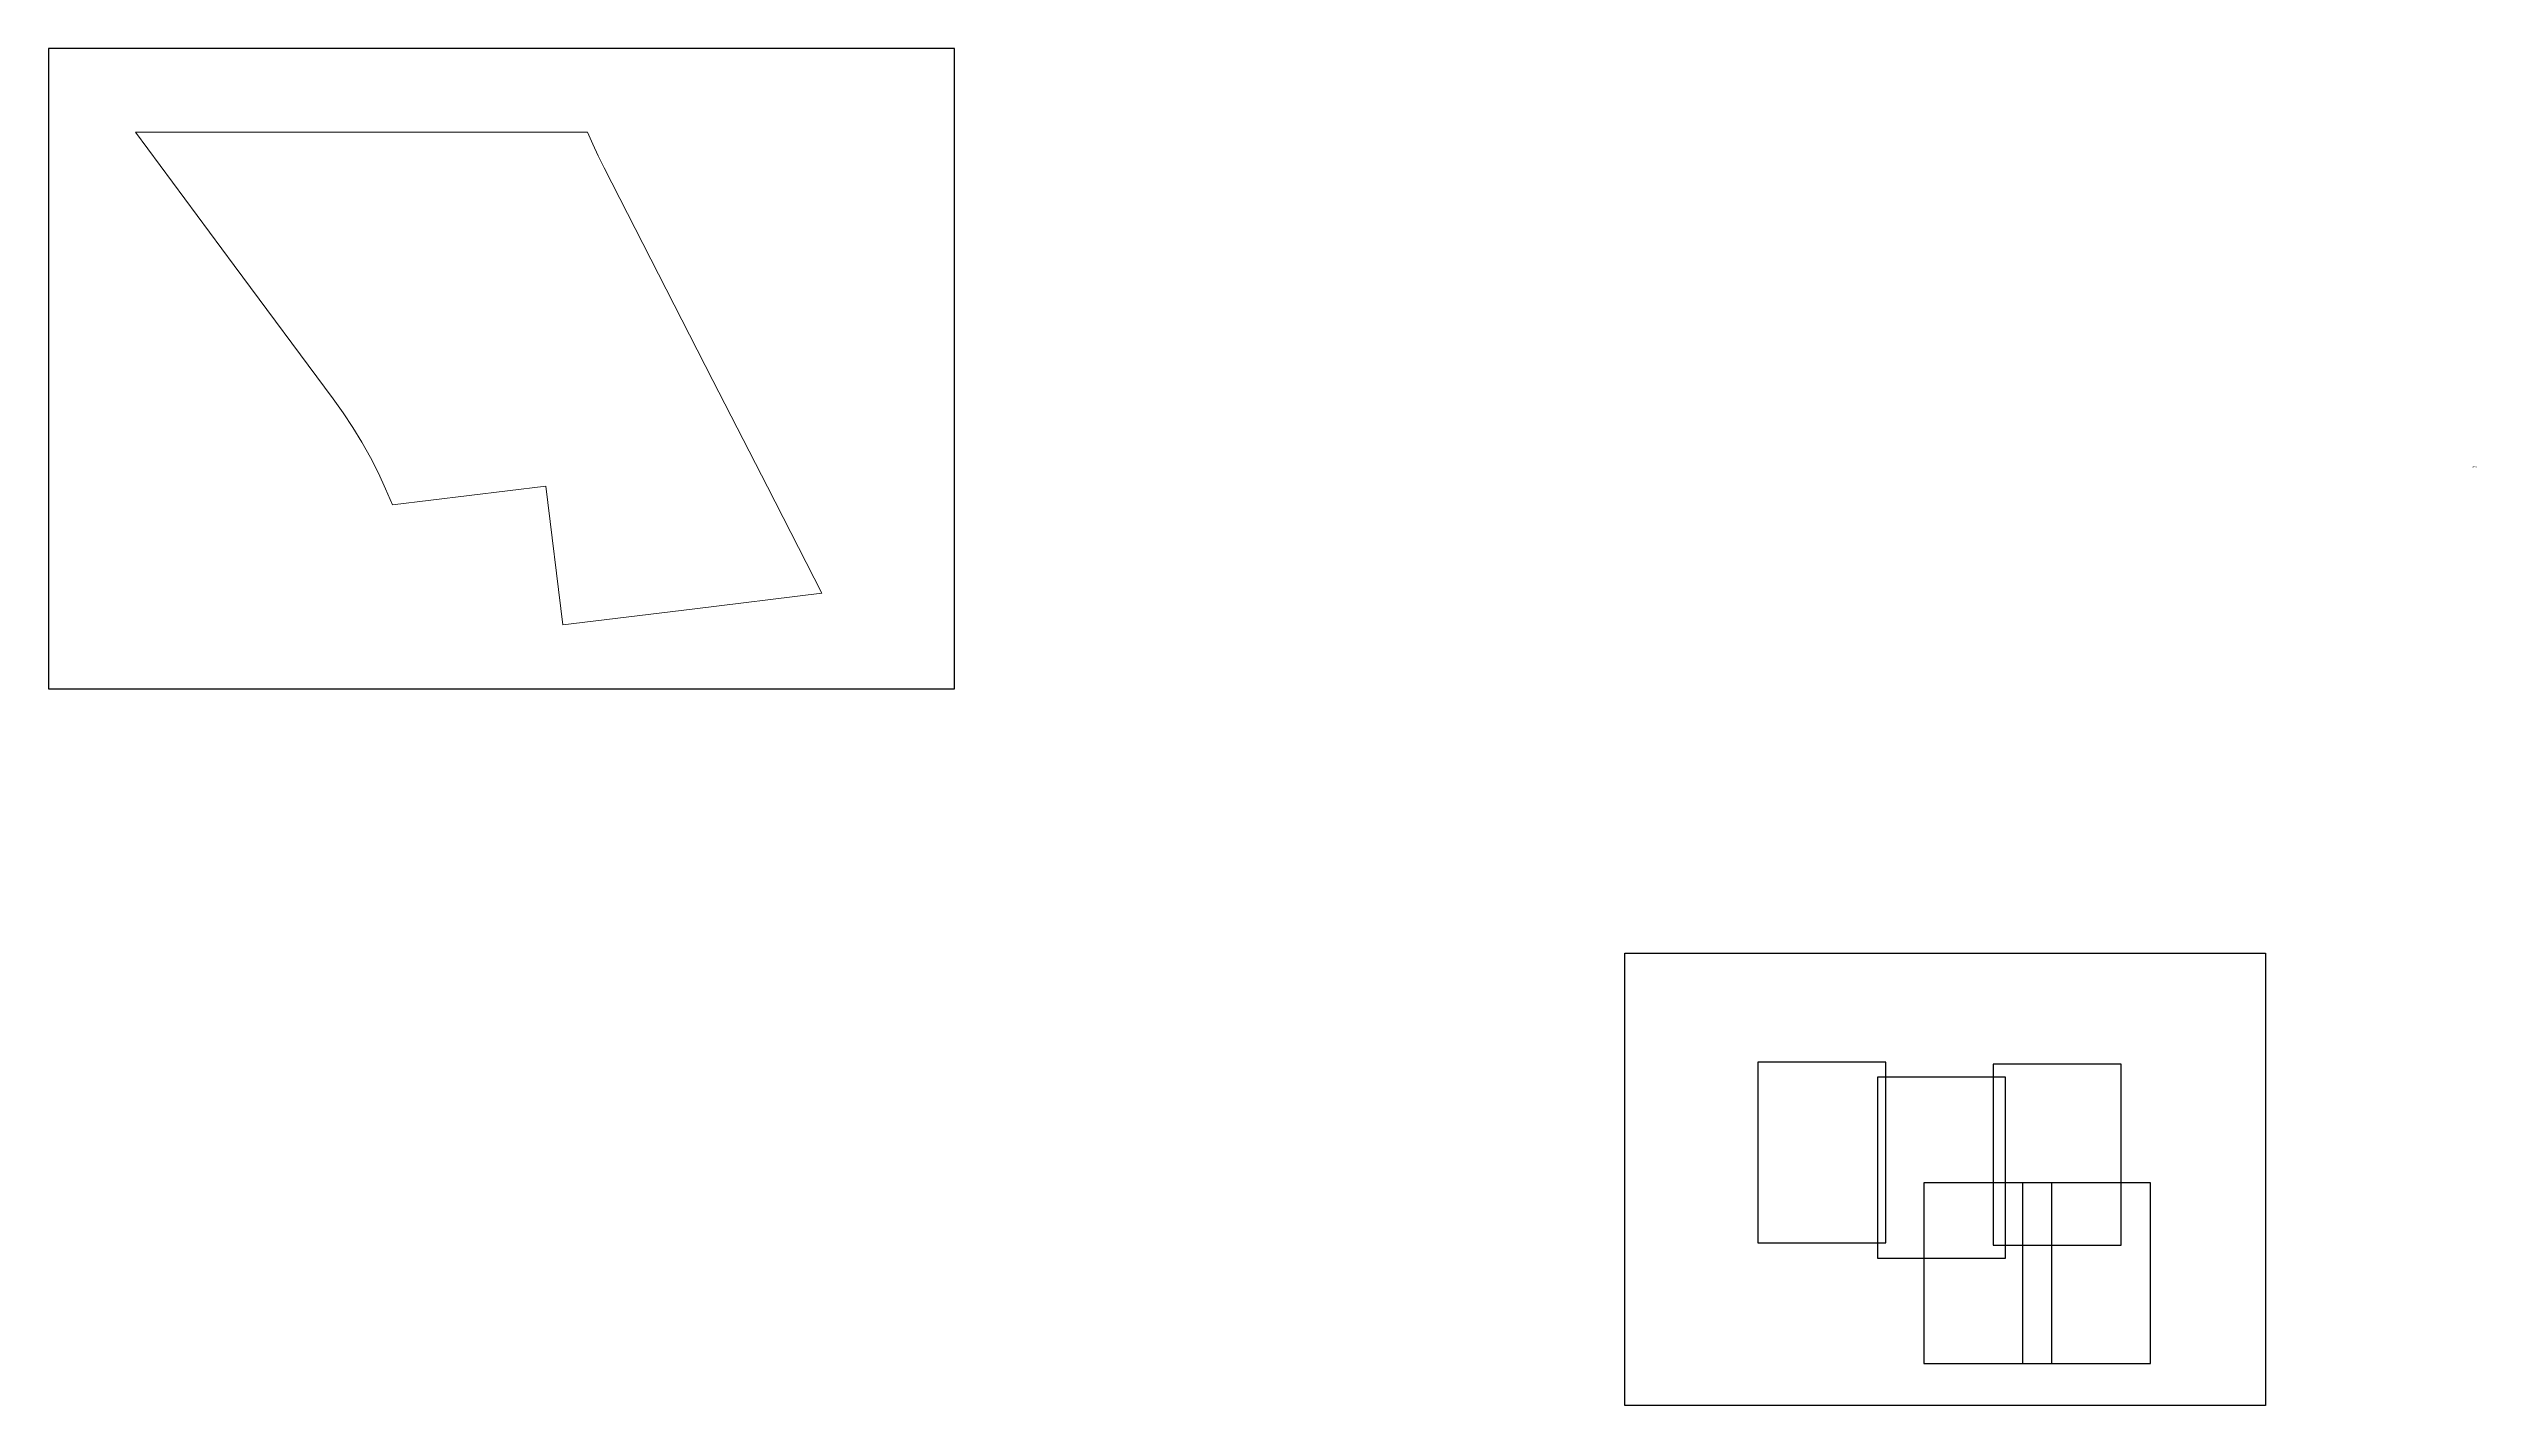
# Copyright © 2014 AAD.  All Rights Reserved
# Model space of a CAD drawing. Extents: x -1338203 to 1886333, y -783476 to 1038610.
# Drawn here: x -1338203 to 254392, y -529239 to 361761 of the extents above; entities that cross this region are included whole.
import ezdxf
from ezdxf.enums import TextEntityAlignment as Align

# ---------------------------------------------------------------- set-up
doc = ezdxf.new("R2010")
doc.units = 0
doc.header["$LTSCALE"] = 1000
doc.header["$MEASUREMENT"] = 0
doc.linetypes.add('DOTE', pattern=[2.42, 2, -0.2, 0.02, -0.2])
doc.layers.add('0A-X-AREA', color=6, linetype='Continuous', plot=False)
doc.layers.add('AAD-FR-LINE', color=4, linetype='Continuous')
doc.layers.add('hachline', color=255, linetype='Continuous', lineweight=0)
doc.styles.add('AAD-TXT', font='aad-txt.shx', dxfattribs={"width": 0.7, "bigfont": 'aad-hztxt.shx'})

# ---------------------------------------------------------------- blocks, each defined once
blk = doc.blocks.new('A$C29747680')
at = {"layer": 'hachline', "color": 1, "linetype": 'DOTE', "ltscale": 5}
blk.add_lwpolyline([(-296.7, 0), (-245.6, 0), (-195.6, 0), (-130.2, 0), (0, 0), (3.4, -7.9), (7, -15.7), (10.9, -23.4), (46.6, -93.3), (82.3, -163.1), (118, -232.9), (153.7, -302.8), (68.7, -313.2), (-16.2, -323.6), (-27.4, -232.4), (-128, -244.8), (-132.5, -234.2), (-137.3, -223.9), (-142.5, -213.7), (-148.1, -203.7), (-154, -193.9), (-160.3, -184.4), (-166.9, -175.1), (-231.8, -87.5)], close=True, dxfattribs=at)

msp = doc.modelspace()

# ---------------------------------------------------------------- linework, layer by layer
at = {"layer": '0A-X-AREA'}
for points in [[(-216545.5, -422544), (-132545.5, -422544), (-132545.5, -303744), (-216545.5, -303744)], [(-138045.9, -432465.5), (-54045.9, -432465.5), (-54045.9, -313665.5), (-138045.9, -313665.5)], [(-62045.2, -423892.5), (21954.8, -423892.5), (21954.8, -305092.5), (-62045.2, -305092.5)], [(-107493, -501750.8), (-23493, -501750.8), (-23493, -382950.8), (-107493, -382950.8)], [(-42859.3, -501750.8), (41140.7, -501750.8), (41140.7, -382950.8), (-42859.3, -382950.8)]]:
    msp.add_lwpolyline(points, close=True, dxfattribs=at)
at = {"layer": 'AAD-FR-LINE'}
for points in [[(-1338203, -58738.7), (-743703, -58738.7), (-743703, 361761.3), (-1338203, 361761.3)], [(-303855.8, -232238.7), (116644.2, -232238.7), (116644.2, -529238.7), (-303855.8, -529238.7)]]:
    msp.add_lwpolyline(points, close=True, dxfattribs=at)

# ---------------------------------------------------------------- block references
at = {"ltscale": 0.002, "xscale": 1000, "yscale": 1000, "zscale": 1000}
msp.add_blockref('A$C29747680', (-984483.8, 306889.1), dxfattribs=at)

# ---------------------------------------------------------------- texts
at = {"layer": '0A-X-AREA', "style": 'AAD-TXT', "width": 0.7}
msp.add_text('面积计算层', height=700, dxfattribs=at).set_placement((252090.8, 87170), align=Align.MIDDLE_LEFT)

doc.saveas('drawing.dxf')
